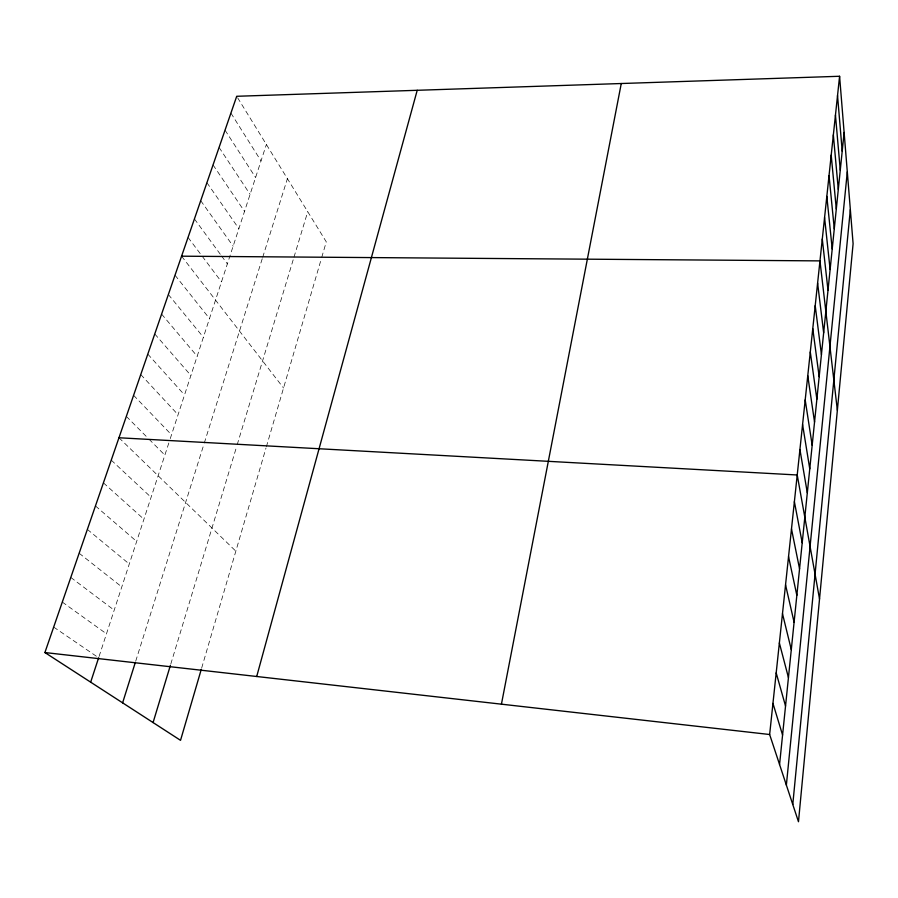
<?xml version="1.0" encoding="UTF-8"?>
<svg xmlns="http://www.w3.org/2000/svg" width="898" height="898" viewBox="0 0 898 898"><rect width="100%" height="100%" fill="white"/><g stroke="black" fill="none" stroke-linecap="round" stroke-linejoin="round"><path stroke-width="0.67" stroke-dasharray="4.49 3.37" d="M201.68 668.011L265.988 448.046M266.369 446.766L320.979 259.949M321.753 257.333L326.277 241.843L236.713 96.288M170.788 664.071L236.803 446.025M237.195 444.701L293.231 259.634M293.983 257.154L307.733 211.715M135.721 661.141L203.902 444.297M204.306 442.995L262.283 258.59M262.699 257.288L287.405 178.68M99.072 656.46L169.845 439.874M170.261 438.606L266.38 144.499M53.678 627.096L97.478 656.999M62.299 602.075L106.469 633.797M70.796 577.448L114.192 610.169M79.147 553.235L121.791 586.91M87.364 529.393L129.278 564M95.457 505.944L136.653 541.438M103.416 482.855L143.916 519.224M111.251 460.135L151.077 497.324M118.963 437.764L235.837 551.17M126.337 416.38L148.069 438.235M149.057 439.234L164.862 455.129M133.6 395.322L171.507 434.789M140.762 374.567L178.062 414.73M147.811 354.115L184.528 394.963M154.759 333.955L190.892 375.465M161.606 314.098L197.178 356.225M168.364 294.522L203.386 337.255M175.02 275.215L209.492 318.543M181.576 256.188L283.543 388.015M188.052 237.42L201.421 255.2M202.252 256.312L221.48 281.871M194.428 218.921L220.773 254.909M221.593 256.031L227.351 263.9M200.714 200.681L233.154 246.164M206.922 182.687L238.868 228.664M213.039 164.929L244.514 211.4M219.078 147.429L250.082 194.35M225.039 130.154L255.582 177.512M230.921 113.103L261.015 160.899"/><path stroke-width="1.35" d="M792.777 804.473L850.339 209.593M786.367 785.099L847.297 171.855M779.565 764.512L844.12 132.455M839.585 76.274L853.1 243.728L798.479 821.726L769.642 734.508L839.585 76.274L236.713 96.288L44.9 652.543L180.532 740.334L201.287 669.336M501.432 704.178L621.27 83.525M256.705 676.497L417.211 90.294M153.075 722.564L170.384 665.384M122.611 702.842L135.317 662.432M90.664 682.166L98.634 657.796M181.576 256.188L819.964 260.891L837.363 410.263M118.963 437.764L797.222 474.986L819.526 599.011M44.9 652.543L769.642 734.508M772.954 703.403L782.573 735.002M776.186 672.894L785.537 706.03M779.363 642.979L788.444 677.586M782.484 613.648L791.295 649.658M785.548 584.856L794.09 622.224M788.545 556.614L796.84 595.284M791.486 528.9L799.546 568.804M794.382 501.69L802.206 542.796M799.927 449.528L807.313 492.845M802.576 424.507L809.76 468.846M805.192 399.924L812.174 445.251M807.762 375.757L814.542 422.038M810.288 352.005L816.877 399.183M812.769 328.657L819.167 376.711M815.204 305.69L821.434 354.587M817.607 283.106L823.657 332.81M822.287 239.048L828.001 290.256M824.566 217.552L830.122 269.479M826.822 196.393L832.21 249.004M829.034 175.581L834.276 228.855M831.2 155.096L836.296 208.998M833.344 134.925L838.294 189.433M835.454 115.067L840.27 170.16M837.531 95.525L842.201 151.167"/></g></svg>
